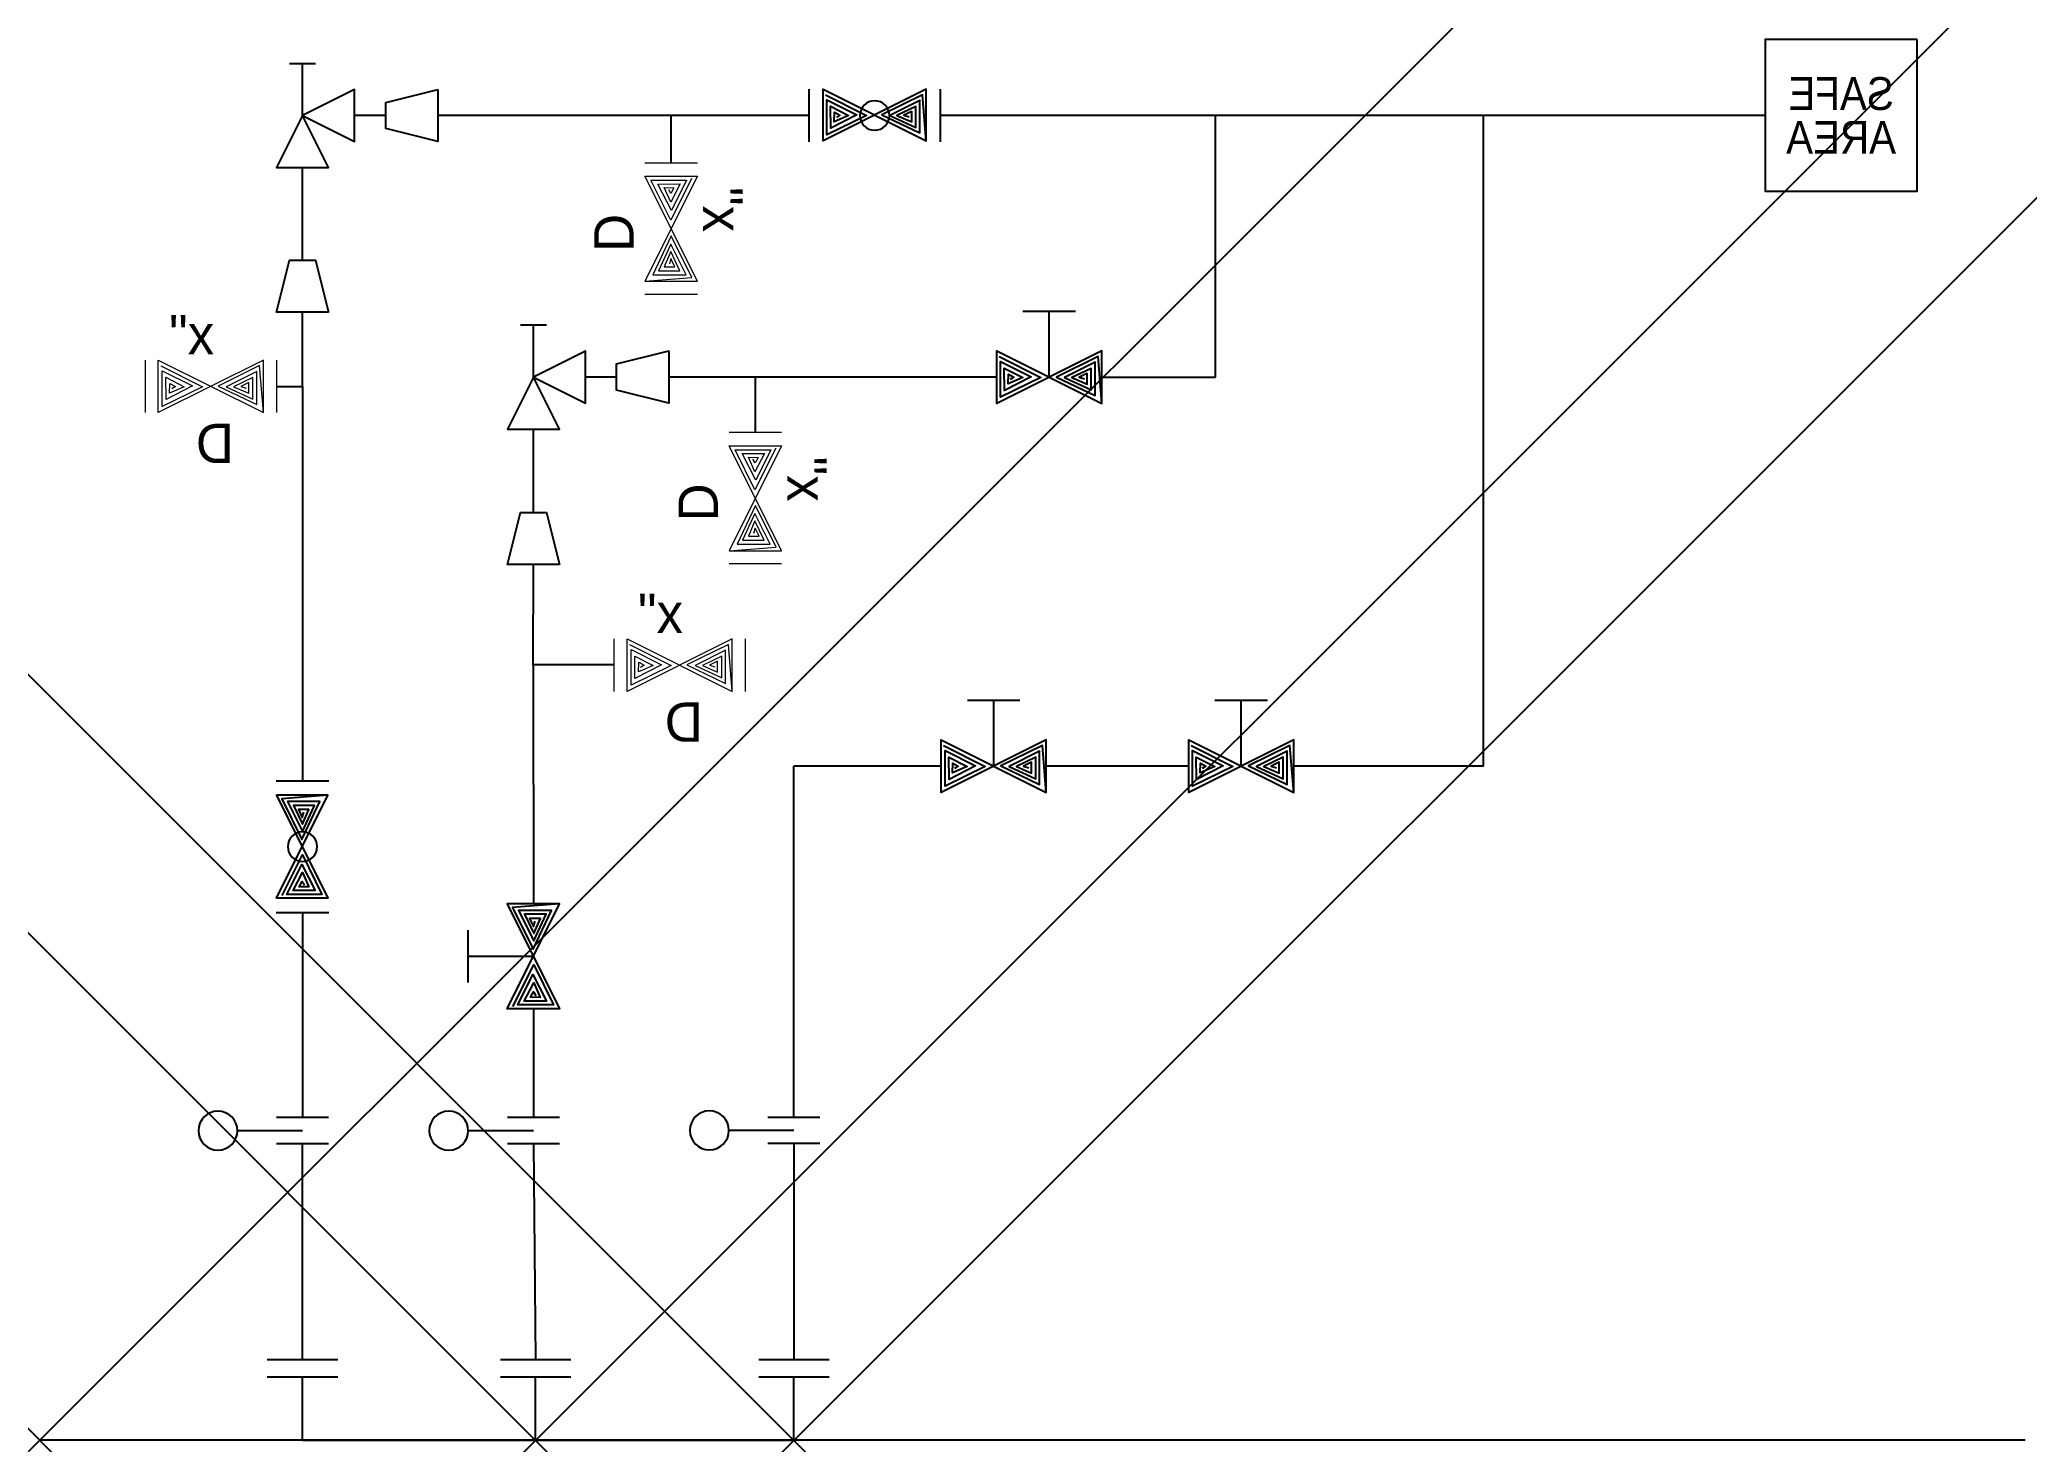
# Model space of a CAD drawing. Header units: millimetres. Extents: x 0 to 0.151, y 0 to 0.107.
import ezdxf

# ---------------------------------------------------------------- set-up
doc = ezdxf.new("R2010")
doc.units = ezdxf.units.MM
doc.header["$PDMODE"] = 35
for name, color, linetype in [('EDGES', 3, 'Continuous'), ('Level 10', 9, 'Continuous'), ('Level 5', 9, 'Continuous'), ('Level 7', 7, 'Continuous')]:
    doc.layers.add(name, color=color, linetype=linetype)
doc.styles.get("Standard").update_dxf_attribs({"font": 'arial.ttf'})
doc.styles.add('Styledgn000', font='Styledgn000')

# ---------------------------------------------------------------- blocks, each defined once
blk = doc.blocks.new('0010031')
at = {"layer": 'Level 7', "color": 2, "linetype": 'Continuous'}
for points in [[(-0.004, -0.00197), (-0.004, 0.00203), (0.004, -0.00197), (0.004, 0.00203), (-0.004, -0.00197), (-0.00371, 0.00161), (-0.00055, 0.00004), (-0.0035, -0.00136), (-0.0035, 0.00117), (-0.00117, 0), (-0.0032, -0.00094), (-0.0032, 0.0007), (-0.00173, 0), (-0.00289, -0.0005), (-0.00289, 0.00032), (-0.00228, 0.00002), (-0.00268, -0.0001)], [(0.00381, 0.00159), (0.00064, 0), (0.0037, -0.0015), (0.0037, 0.00121), (0.00138, 0.00006), (0.0034, -0.00098), (0.00342, 0.00072), (0.00202, 0), (0.00313, -0.00049), (0.00311, 0.00025), (0.00269, 0.00002), (0.00297, -0.00015)]]:
    blk.add_lwpolyline(points, dxfattribs=at)
blk = doc.blocks.new('001063')
at = {"layer": 'Level 7', "color": 2, "linetype": 'Continuous'}
for p, q in [((-0.002, 0.005), (0.002, 0.005)), ((0, 0), (0, 0.005))]:
    blk.add_line(p, q, dxfattribs=at)
blk = doc.blocks.new('HANDLE_CLOSED_VALVE')
at = {"color": 2, "linetype": 'Continuous'}
blk.add_blockref('001063', (0.06031, 0.17475), dxfattribs=at)
at = {"color": 9, "linetype": 'Continuous'}
blk.add_blockref('0010031', (0.06031, 0.17472), dxfattribs=at)
blk = doc.blocks.new('SAVE_AREA_SPACER_1')
at = {"layer": 'Level 7', "color": 2, "linetype": 'Continuous'}
for p, q in [((0, 0), (0, 0.005)), ((-0.001, -0.002), (-0.001, 0.002)), ((0.001, -0.002), (0.001, 0.002))]:
    blk.add_line(p, q, dxfattribs=at)
blk.add_circle((0, 0.0065), 0.0015, dxfattribs=at)
blk = doc.blocks.new('*U22')
at = {"layer": 'Level 7', "color": 2, "linetype": 'Continuous'}
for p, q in [((-0.00051, -0.002), (-0.00051, 0.002)), ((0.00049, -0.002), (0.00049, 0.002))]:
    blk.add_line(p, q, dxfattribs=at)
blk = doc.blocks.new('SAVE_AREA_3')
for p, q in [((-0.03327, 0), (-0.03327, 0.04952)), ((-0.03327, 0), (-0.01883, 0)), ((-0.01083, 0), (0, 0)), ((0.008, 0), (0.0192, 0)), ((0.0192, -0.02674), (0.0192, 0)), ((0.0192, -0.02872), (0.0192, -0.04518)), ((0.0192, -0.05132), (0.0192, -0.04652)), ((0.03887, -0.05132), (0.0192, -0.05132))]:
    blk.add_line(p, q)
at = {"color": 3}
for p in [(-0.07515, -0.17475), (-0.05631, -0.17475)]:
    blk.add_blockref('HANDLE_CLOSED_VALVE', p, dxfattribs=at)
at = {"rotation": 270}
for name, p, xscale, yscale in [('SAVE_AREA_SPACER_1', (0.0192, -0.02773), 0.9904603359165308, 0.9904603359165308), ('*U22', (0.0192, -0.04584), -1.341451799031362, 1.341451799031362)]:
    blk.add_blockref(name, p, dxfattribs=dict(at, xscale=xscale, yscale=yscale))
blk = doc.blocks.new('group5_3')
blk.add_point((-0.0772, 0))
at = {"xscale": -1}
blk.add_blockref('SAVE_AREA_3', (-0.058, 0.05132), dxfattribs=at)
blk = doc.blocks.new('SAVE_AREA_ANGLE_VALVES')
at = {"layer": 'Level 7', "color": 2, "linetype": 'Continuous'}
blk.add_line((0.00402, 0.00103), (0.00402, -0.00097), dxfattribs=at)
blk.add_lwpolyline([(0.00002, 0.00003), (-0.00398, 0.00203), (-0.00398, -0.00197), (0.00002, 0.00003), (-0.00198, -0.00397), (0.00202, -0.00397), (0.00002, 0.00003), (0.00402, 0.00003)], dxfattribs=at)
blk = doc.blocks.new('SAVE_AREA_REDUCERS')
at = {"layer": 'Level 7', "color": 2, "linetype": 'Continuous'}
blk.add_lwpolyline([(0, 0.004), (0, 0), (0.004, 0.001), (0.004, 0.003), (0, 0.004)], dxfattribs=at)
blk = doc.blocks.new('SAVE_AREA_SPACER_2')
at = {"layer": 'Level 7', "color": 2, "linetype": 'Continuous'}
for p, q in [((0, 0), (0, 0.005)), ((-0.001, -0.002), (-0.001, 0.002)), ((0.001, -0.002), (0.001, 0.002))]:
    blk.add_line(p, q, dxfattribs=at)
blk.add_circle((0, 0.0065), 0.0015, dxfattribs=at)
blk = doc.blocks.new('01003B23-0')
at = {"layer": 'Level 7', "color": 2, "linetype": 'Continuous', "lineweight": 13}
for p, q in [((0, 0.0085), (0, 0.0045)), ((0.01, 0.0085), (0.01, 0.0045))]:
    blk.add_line(p, q, dxfattribs=at)
for points in [[(0.001, 0.0045), (0.001, 0.0085), (0.009, 0.0045), (0.009, 0.0085), (0.001, 0.0045), (0.00129, 0.00808), (0.00445, 0.00651), (0.0015, 0.00511), (0.0015, 0.00764), (0.00383, 0.00647), (0.0018, 0.00553), (0.0018, 0.00717), (0.00327, 0.00647), (0.00211, 0.00597), (0.00211, 0.00679), (0.00272, 0.00649), (0.00232, 0.00637)], [(0.00881, 0.00806), (0.00564, 0.00647), (0.0087, 0.00497), (0.0087, 0.00768), (0.00638, 0.00653), (0.0084, 0.00549), (0.00842, 0.00719), (0.00702, 0.00647), (0.00813, 0.00598), (0.00811, 0.00672), (0.00769, 0.00649), (0.00797, 0.00632)]]:
    blk.add_lwpolyline(points, dxfattribs=at)
blk = doc.blocks.new('DRAIN_VALVE-0')
at = {"color": 2, "linetype": 'Continuous', "lineweight": 13}
blk.add_blockref('01003B23-0', (0, 0), dxfattribs=at)
at = {"layer": 'Level 5', "color": 9, "linetype": 'Continuous', "lineweight": 13, "true_color": 0xc8c8c8, "char_height": 0.003, "attachment_point": 3, "line_spacing_factor": 0.8, "style": 'Styledgn000'}
for s, insert, width in [('x"', (0.00818, 0.01194), 0.0035), ('D', (0.00613, 0.00366), 0.0016667)]:
    blk.add_mtext(s, dxfattribs=dict(at, insert=insert, width=width))
blk = doc.blocks.new('*U21')
at = {"layer": 'Level 7', "color": 2, "linetype": 'Continuous'}
for p, q in [((-0.00051, -0.002), (-0.00051, 0.002)), ((0.00049, -0.002), (0.00049, 0.002))]:
    blk.add_line(p, q, dxfattribs=at)
blk = doc.blocks.new('SAVE_AREA_2')
for p, q in [((-0.01664, 0.00001), (-0.01664, 0.01992)), ((-0.008, 0), (-0.01664, 0.00001)), ((0, 0), (0.02496, 0.00001)), ((0.01836, -0.00422), (0.01836, 0.00001)), ((0.02892, 0.00001), (0.0313, 0.00001)), ((0.03526, -0.0103), (0.03526, -0.00395)), ((0.03528, -0.02191), (0.03526, -0.01426)), ((0.02913, -0.02191), (0.03528, -0.02191)), ((0.03528, -0.02191), (0.03526, -0.04009)), ((0.03526, -0.04809), (0.03526, -0.05637)), ((0.03526, -0.05835), (0.03509, -0.07479)), ((0.03509, -0.08093), (0.03509, -0.07613)), ((0.05283, -0.08093), (0.03509, -0.08093))]:
    blk.add_line(p, q)
at = {"color": 3}
blk.add_blockref('HANDLE_CLOSED_VALVE', (-0.06431, -0.17475), dxfattribs=at)
for name, p, xscale, yscale, rotation in [('SAVE_AREA_ANGLE_VALVES', (0.03523, -0.00001), 0.9904603359165308, -0.9904603359165308, 90), ('SAVE_AREA_REDUCERS', (0.03724, -0.01426), 0.9904603359165308, 0.9904603359165308, 90), ('SAVE_AREA_SPACER_2', (0.03526, -0.05736), 0.9904603359165308, 0.9904603359165308, 270), ('*U21', (0.03509, -0.07545), -1.341451799031362, 1.341451799031362, 270)]:
    blk.add_blockref(name, p, dxfattribs=dict(xscale=xscale, yscale=yscale, rotation=rotation))
at = {"xscale": 0.9904603359165308, "yscale": 0.9904603359165308}
blk.add_blockref('SAVE_AREA_REDUCERS', (0.02496, -0.00197), dxfattribs=at)
at = {"rotation": 90}
blk.add_blockref('DRAIN_VALVE-0', (0.02487, -0.01422), dxfattribs=at)
blk.add_blockref('DRAIN_VALVE-0', (0.01913, -0.02842))
at = {"color": 3, "rotation": 270}
blk.add_blockref('HANDLE_CLOSED_VALVE', (-0.13949, 0.01622), dxfattribs=at)
blk = doc.blocks.new('group5_2')
blk.add_point((-0.09687, 0))
at = {"xscale": -1}
blk.add_blockref('SAVE_AREA_2', (-0.06177, 0.08093), dxfattribs=at)
blk = doc.blocks.new('SAVE_AREA_SPACER_3')
at = {"layer": 'Level 7', "color": 2, "linetype": 'Continuous'}
for p, q in [((0, 0), (0, 0.005)), ((-0.001, -0.002), (-0.001, 0.002)), ((0.001, -0.002), (0.001, 0.002))]:
    blk.add_line(p, q, dxfattribs=at)
blk.add_circle((0, 0.0065), 0.0015, dxfattribs=at)
blk = doc.blocks.new('ball_valve_with_flange_closed')
at = {"layer": 'Level 7', "color": 2, "linetype": 'Continuous'}
for p, q in [((-0.005, 0.00197), (-0.005, -0.00203)), ((0.005, 0.00197), (0.005, -0.00203))]:
    blk.add_line(p, q, dxfattribs=at)
for points in [[(-0.00392, -0.00196), (-0.00392, 0.00196), (0.00392, -0.00196), (0.00392, 0.00196), (-0.00392, -0.00196), (-0.00364, 0.00155), (-0.00054, 0.00001), (-0.00343, -0.00136), (-0.00343, 0.00112), (-0.00115, -0.00003), (-0.00314, -0.00095), (-0.00314, 0.00066), (-0.0017, -0.00003), (-0.00283, -0.00052), (-0.00283, 0.00028), (-0.00223, -0.00001), (-0.00263, -0.00013)], [(0.00373, 0.00153), (0.00063, -0.00003), (0.00363, -0.0015), (0.00363, 0.00116), (0.00135, 0.00003), (0.00333, -0.00099), (0.00335, 0.00068), (0.00198, -0.00003), (0.00307, -0.00051), (0.00305, 0.00022), (0.00264, -0.00001), (0.00291, -0.00018)]]:
    blk.add_lwpolyline(points, dxfattribs=at)
blk.add_circle((0, -0.00003), 0.00112, dxfattribs=at)
blk = doc.blocks.new('SAVE_AREA_BLOCK')
at = {"layer": 'Level 10', "color": 112, "linetype": 'Continuous'}
blk.add_lwpolyline([(0, 0.01166), (0.01166, 0.01166), (0.01166, 0), (0, 0), (0, 0.01166)], dxfattribs=at)
at = {"layer": 'Level 5', "color": 9, "insert": (0.00583, 0.00583), "char_height": 0.00252, "width": 0.02835, "attachment_point": 5, "line_spacing_factor": 0.8}
blk.add_mtext('{\\W0.88095;SAFE\\PAREA}', dxfattribs=at)
blk = doc.blocks.new('*U20')
at = {"layer": 'Level 7', "color": 2, "linetype": 'Continuous'}
for p, q in [((-0.00051, -0.002), (-0.00051, 0.002)), ((0.00049, -0.002), (0.00049, 0.002))]:
    blk.add_line(p, q, dxfattribs=at)
blk = doc.blocks.new('SAVE_AREA_4')
for p, q in [((-0.10103, 0), (-0.03824, 0)), ((-0.02824, 0), (0, 0)), ((-0.01776, -0.00362), (-0.01776, 0)), ((0.00396, 0), (0.00634, 0)), ((0.0103, -0.01102), (0.0103, -0.00396)), ((0.0103, -0.02062), (0.0103, -0.01498)), ((0.01228, -0.02062), (0.0103, -0.02062)), ((0.0103, -0.02062), (0.0103, -0.05066)), ((0.0103, -0.06066), (0.0103, -0.07629)), ((0.0103, -0.0947), (0.0103, -0.07827)), ((0.0103, -0.10085), (0.0103, -0.09605))]:
    blk.add_line(p, q)
at = {"layer": 'EDGES', "color": 3}
blk.add_line((-0.10103, 0), (-0.10103, 0), dxfattribs=at)
at = {"xscale": 0.9904603359165308, "yscale": 0.9904603359165308}
for name, p in [('SAVE_AREA_BLOCK', (-0.11257, -0.00577)), ('SAVE_AREA_REDUCERS', (0, -0.00198))]:
    blk.add_blockref(name, p, dxfattribs=at)
for name, p, xscale, yscale, rotation in [('SAVE_AREA_ANGLE_VALVES', (0.01027, -0.00002), 0.9904603359165308, -0.9904603359165308, 90), ('SAVE_AREA_REDUCERS', (0.01228, -0.01498), 0.9904603359165308, 0.9904603359165308, 90), ('SAVE_AREA_SPACER_3', (0.0103, -0.07728), 0.9904603359165308, 0.9904603359165308, 270), ('*U20', (0.0103, -0.09537), -1.341451799031362, 1.341451799031362, 270)]:
    blk.add_blockref(name, p, dxfattribs=dict(xscale=xscale, yscale=yscale, rotation=rotation))
at = {"color": 3}
blk.add_blockref('ball_valve_with_flange_closed', (-0.03324, 0.00003), dxfattribs=at)
at = {"rotation": 90}
blk.add_blockref('DRAIN_VALVE-0', (-0.01125, -0.01362), dxfattribs=at)
blk.add_blockref('DRAIN_VALVE-0', (0.01228, -0.02712))
at = {"color": 3, "rotation": 270}
blk.add_blockref('ball_valve_with_flange_closed', (0.01033, -0.05566), dxfattribs=at)
blk = doc.blocks.new('group5_1')
blk.add_line((0.01651, 0), (-0.1346, 0))
blk.add_point((-0.1346, 0))
at = {"xscale": -1}
blk.add_blockref('SAVE_AREA_4', (-0.1043, 0.10085), dxfattribs=at)
blk = doc.blocks.new('group5')
for name in ['group5_1', 'group5_2', 'group5_3']:
    blk.add_blockref(name, (0.1346, 0))

msp = doc.modelspace()

# ---------------------------------------------------------------- block references
msp.add_blockref('group5', (0, 0))

doc.saveas('drawing.dxf')
